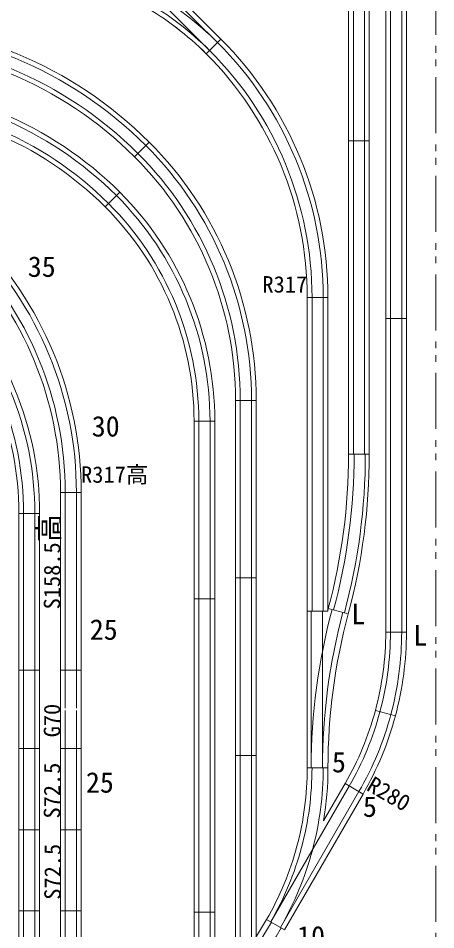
# Model space of a CAD drawing. Units: millimetres, scale not verified. Extents: x -9453 to 4173, y -8805 to 4050.
# Drawn here: x 693 to 1065, y 368 to 1182 of the extents above; entities that cross this region are included whole.
import ezdxf
from ezdxf.enums import TextEntityAlignment as Align

# ---------------------------------------------------------------- set-up
doc = ezdxf.new("R2010")
doc.units = ezdxf.units.MM
doc.header["$LTSCALE"] = 10
doc.linetypes.add('DOUBLE_CHAIN1', pattern=[8.8, 5, -1, 0.6, -0.6, 0.6, -1])
for name, color, linetype, lineweight in [('0-0_線路', 7, 'Continuous', 9), ('0-2', 7, 'Continuous', 9), ('0-4_ジオラマ', 7, 'Continuous', 9), ('0-8_教室', 3, 'DOUBLE_CHAIN1', 9)]:
    doc.layers.add(name, color=color, linetype=linetype, lineweight=lineweight)
doc.styles.add('ＭＳ ゴシック', font='')
doc.styles.get('ＭＳ ゴシック').set_extended_font_data('MS Gothic')

msp = doc.modelspace()

# ---------------------------------------------------------------- linework, layer by layer
at = {"layer": '0-0_線路'}
for p, q in [((987.6, 1072.33), (987.6, 1352.33)), ((1006.1, 1072.33), (1006.1, 1352.33)), ((873.68, 1162.98), (774.68, 1261.98)), ((1020.73, 913.53), (1020.73, 1193.53)), ((1039.23, 913.53), (1039.23, 1193.53)), ((860.6, 1149.9), (873.68, 1162.98)), ((873.68, 1162.98), (860.6, 1149.9)), ((873.68, 1162.98), (860.6, 1149.9)), ((873.68, 1162.98), (860.6, 1149.9)), ((796.59, 1057.99), (809.67, 1071.07)), ((796.59, 1057.99), (809.67, 1071.07)), ((796.59, 1057.99), (809.67, 1071.07)), ((987.6, 792.33), (987.6, 1072.33)), ((1006.1, 1072.33), (987.6, 1072.33)), ((1006.1, 1072.33), (987.6, 1072.33)), ((987.6, 1072.33), (1006.1, 1072.33)), ((987.6, 1072.33), (1006.1, 1072.33)), ((1006.1, 792.33), (1006.1, 1072.33)), ((770.43, 1013.19), (783.51, 1026.28)), ((770.43, 1013.19), (783.51, 1026.28)), ((770.43, 1013.19), (783.51, 1026.28)), ((950.73, 652.29), (950.73, 932.29)), ((969.23, 932.29), (950.73, 932.29)), ((969.23, 932.29), (950.73, 932.29)), ((950.73, 932.29), (969.23, 932.29)), ((950.73, 932.29), (969.23, 932.29)), ((969.23, 652.29), (969.23, 932.29)), ((1020.73, 633.53), (1020.73, 913.53)), ((1039.23, 913.53), (1020.73, 913.53)), ((1039.23, 913.53), (1020.73, 913.53)), ((1020.73, 913.53), (1039.23, 913.53)), ((1020.73, 913.53), (1039.23, 913.53)), ((1039.23, 633.53), (1039.23, 913.53)), ((886.73, 840.38), (905.23, 840.38)), ((886.73, 840.38), (886.73, 681.88)), ((905.23, 840.38), (886.73, 840.38)), ((905.23, 840.38), (905.23, 681.88)), ((849.73, 821.74), (868.23, 821.74)), ((849.73, 821.74), (849.73, 663.24)), ((868.23, 821.74), (849.73, 821.74)), ((868.23, 821.74), (868.23, 663.24)), ((987.6, 792.33), (1006.1, 792.33)), ((987.6, 792.33), (1006.1, 792.33)), ((987.6, 792.33), (1006.1, 792.33)), ((730.46, 599.54), (730.46, 758.04)), ((730.46, 758.04), (748.96, 758.04)), ((730.46, 758.04), (748.96, 758.04)), ((730.54, 758.17), (749.04, 758.17)), ((693.46, 739.54), (711.96, 739.54)), ((693.46, 599.54), (693.46, 739.54)), ((693.46, 739.54), (711.96, 739.54)), ((693.46, 739.54), (711.96, 739.54)), ((711.96, 739.54), (693.46, 739.54)), ((693.46, 739.54), (711.96, 739.54)), ((693.46, 739.54), (711.96, 739.54)), ((711.96, 599.54), (711.96, 739.54)), ((886.73, 681.88), (905.23, 681.88)), ((886.73, 681.88), (886.73, 523.38)), ((905.23, 681.88), (886.73, 681.88)), ((905.23, 681.88), (905.23, 523.38)), ((849.73, 663.24), (868.23, 663.24)), ((849.73, 663.24), (849.73, 383.24)), ((868.23, 663.24), (849.73, 663.24)), ((868.23, 663.24), (849.73, 663.24)), ((868.23, 663.24), (868.23, 383.24)), ((950.73, 652.29), (950.73, 512.29)), ((950.73, 652.29), (969.23, 652.29)), ((950.73, 652.29), (969.23, 652.29)), ((987.35, 649.92), (969.48, 654.71)), ((987.35, 649.92), (969.48, 654.71)), ((1020.73, 633.53), (1039.23, 633.53)), ((1020.73, 633.53), (1039.23, 633.53)), ((693.46, 599.54), (711.96, 599.54)), ((730.46, 599.54), (748.96, 599.54)), ((1029.38, 558.67), (1011.51, 563.46)), ((1011.51, 563.46), (1029.38, 558.67)), ((693.46, 529.54), (711.96, 529.54)), ((730.46, 529.54), (748.96, 529.54)), ((886.73, 523.38), (905.23, 523.38)), ((886.73, 523.38), (886.73, 243.38)), ((905.23, 523.38), (886.73, 523.38)), ((905.23, 523.38), (886.73, 523.38)), ((905.23, 523.38), (905.23, 243.38)), ((965.35, 465.06), (984.46, 498.16)), ((1000.48, 488.91), (984.46, 498.16)), ((1000.48, 488.91), (984.46, 498.16)), ((984.46, 498.16), (1000.48, 488.91)), ((984.46, 498.16), (1000.48, 488.91)), ((930.48, 367.67), (1000.48, 488.91)), ((693.46, 384.54), (693.46, 285.54)), ((711.96, 384.54), (693.46, 384.54)), ((707.21, 384.54), (698.21, 384.54)), ((711.96, 384.54), (711.96, 285.54)), ((730.46, 384.54), (730.46, 285.54)), ((748.96, 384.54), (730.46, 384.54)), ((744.21, 384.54), (735.21, 384.54)), ((748.96, 384.54), (748.96, 285.54)), ((849.73, 383.24), (868.23, 383.24)), ((849.73, 383.24), (849.73, 103.24)), ((868.23, 383.24), (849.73, 383.24)), ((868.23, 383.24), (849.73, 383.24)), ((914.46, 376.92), (930.48, 367.67)), ((930.48, 367.67), (914.46, 376.92)), ((930.48, 367.67), (914.46, 376.92)), ((930.48, 367.67), (914.46, 376.92)), ((914.46, 376.92), (930.48, 367.67)), ((930.48, 367.67), (914.46, 376.92))]:
    msp.add_line(p, q, dxfattribs=at)
at = {"layer": '0-0_線路', "color": 2}
for p, q in [((991.85, 1352.33), (991.85, 1072.33)), ((1001.85, 1352.33), (1001.85, 1072.33)), ((870.67, 1159.98), (771.68, 1258.97)), ((863.6, 1152.91), (764.61, 1251.9)), ((1024.98, 1193.53), (1024.98, 913.53)), ((1034.98, 1193.53), (1034.98, 913.53)), ((991.85, 1072.33), (991.85, 792.33)), ((1001.85, 1072.33), (1001.85, 792.33)), ((954.98, 932.29), (954.98, 652.29)), ((964.98, 932.29), (964.98, 652.29)), ((1024.98, 913.53), (1024.98, 633.53)), ((1034.98, 913.53), (1034.98, 633.53)), ((890.98, 840.38), (890.98, 681.88)), ((900.98, 840.38), (900.98, 681.88)), ((853.98, 821.74), (853.98, 663.24)), ((863.98, 821.74), (863.98, 663.24)), ((734.71, 599.54), (734.71, 758.04)), ((744.71, 599.54), (744.71, 758.04)), ((697.71, 599.54), (697.71, 739.54)), ((707.71, 599.54), (707.71, 739.54)), ((890.98, 681.88), (890.98, 523.38)), ((900.98, 681.88), (900.98, 523.38)), ((853.98, 383.24), (853.98, 663.24)), ((863.98, 383.24), (863.98, 663.24)), ((954.3, 512.29), (954.3, 652.29)), ((964.3, 512.29), (964.3, 652.29)), ((697.71, 457.04), (697.71, 529.54)), ((707.71, 457.04), (707.71, 529.54)), ((734.71, 457.04), (734.71, 529.54)), ((744.71, 457.04), (744.71, 529.54)), ((890.98, 243.38), (890.98, 523.38)), ((900.98, 243.38), (900.98, 523.38)), ((918.14, 374.79), (988.14, 496.03)), ((926.8, 369.79), (996.8, 491.03)), ((697.71, 384.54), (697.71, 457.04)), ((707.71, 384.54), (707.71, 457.04)), ((734.71, 384.54), (734.71, 457.04)), ((744.71, 384.54), (744.71, 457.04)), ((697.71, 384.54), (697.71, 285.54)), ((707.71, 384.54), (707.71, 285.54)), ((734.71, 384.54), (734.71, 285.54)), ((744.71, 384.54), (744.71, 285.54)), ((853.98, 103.24), (853.98, 383.24)), ((863.98, 103.24), (863.98, 383.24))]:
    msp.add_line(p, q, dxfattribs=at)
at = {"layer": '0-0_線路'}
for points in [[(860.6, 1149.9), (873.68, 1162.98), (860.6, 1149.9)], [(748.96, 599.54), (748.96, 758.04), (730.46, 758.04)], [(969.48, 654.71), (969.23, 652.29), (950.73, 652.29)], [(950.73, 512.29), (950.73, 652.29), (950.73, 512.29)], [(950.73, 512.29), (950.73, 652.29), (964.3, 652.29)], [(950.73, 652.29), (950.73, 512.29), (969.23, 512.29)], [(693.46, 457.04), (693.46, 529.54), (711.96, 529.54)], [(693.46, 457.04), (711.96, 457.04), (711.96, 529.54)], [(730.46, 457.04), (730.46, 529.54), (748.96, 529.54)], [(730.46, 457.04), (748.96, 457.04), (748.96, 529.54)], [(693.46, 384.54), (693.46, 457.04), (711.96, 457.04)], [(693.46, 384.54), (711.96, 384.54), (711.96, 457.04)], [(730.46, 384.54), (730.46, 457.04), (748.96, 457.04)], [(730.46, 384.54), (748.96, 384.54), (748.96, 457.04)], [(849.73, 383.24), (868.23, 383.24), (868.23, 103.24)], [(914.46, 376.92), (930.48, 367.67), (914.46, 376.92)]]:
    msp.add_lwpolyline(points, dxfattribs=at)
at = {"layer": '0-0_線路', "color": 2}
for centre, radius, start, end in [((669.15, 958.45), 285, 45, 60.00006), ((669.15, 958.45), 275, 45, 60.00005), ((552.82, 814.21), 359, 45, 90), ((552.82, 814.21), 349, 45, 90), ((642.98, 932.29), 322, 0, 44.99998), ((642.98, 932.29), 312, 0, 45.00002), ((552.82, 795.58), 322, 45.00002, 90), ((552.82, 795.58), 312, 44.99998, 90), ((578.98, 840.38), 322, 0.00002, 45), ((578.98, 840.38), 312, 359.99998, 45), ((578.98, 821.74), 285, 0.00005, 45), ((578.98, 821.74), 275, 0, 45), ((422.79, 758.17), 322, 0.00002, 45), ((422.79, 758.17), 312, 359.99998, 45), ((422.71, 739.54), 285, 0.00005, 45), ((422.71, 739.54), 275, 0, 45), ((455.85, 792.33), 536.69, 345, 0), ((455.85, 792.33), 546.69, 345, 0), ((1500.98, 512.29), 546.69, 165, 180), ((1500.98, 512.29), 536.69, 165, 180), ((749.98, 633.53), 275, 345, 359.99998), ((749.98, 633.53), 285, 345, 359.99998), ((749.98, 633.53), 275, 330, 344.99998), ((749.98, 633.53), 285, 330, 344.99998), ((679.98, 512.29), 275, 345, 0.00005), ((679.98, 512.29), 285, 345.00002, 0.00008), ((679.98, 512.29), 275, 330, 345.00005), ((679.98, 512.29), 285, 330, 345.00006), ((453.95, 642.79), 536.69, 315, 330), ((453.95, 642.79), 546.69, 315, 330)]:
    msp.add_arc(centre, radius, start, end, dxfattribs=at)
at = {"layer": '0-0_線路'}
for centre, radius, start, end in [((669.16, 958.48), 270.72, 44.99921, 60.00089), ((669.15, 958.45), 270.75, 45, 60.00003), ((552.82, 814.21), 363.25, 45, 90), ((552.82, 814.21), 344.75, 45, 90), ((642.98, 932.29), 326.25, 0, 45), ((642.98, 932.29), 307.75, 0, 45), ((552.82, 795.58), 326.25, 45, 90), ((552.82, 795.58), 307.75, 45, 90), ((578.98, 840.38), 326.25, 0, 45), ((578.98, 840.38), 307.75, 0, 45), ((578.98, 821.74), 289.25, 0.00005, 45), ((578.98, 821.74), 270.75, 359.99998, 45), ((422.79, 758.17), 326.25, 0, 45), ((422.79, 758.17), 307.75, 0, 45), ((422.71, 739.54), 289.25, 0.00005, 45), ((422.71, 739.54), 270.75, 359.99998, 45), ((455.85, 792.33), 531.75, 345, 359.99998), ((455.85, 792.33), 550.25, 345, 0.00005), ((1500.98, 512.29), 531.75, 165.00002, 180), ((749.98, 633.53), 270.75, 345, 359.99998), ((749.98, 633.53), 289.25, 345, 359.99998), ((749.98, 633.53), 270.75, 330, 344.99998), ((749.98, 633.53), 289.25, 330, 344.99998), ((679.98, 512.29), 270.75, 345.00002, 0.00005), ((680.01, 512.29), 270.72, 344.99919, 0.00087), ((679.98, 512.29), 289.25, 350.60304, 0.00002), ((680.01, 512.28), 270.72, 329.99921, 345.00089), ((679.98, 512.29), 270.75, 330, 345.00003), ((453.95, 642.79), 531.75, 315.00002, 330)]:
    msp.add_arc(centre, radius, start, end, dxfattribs=at)
at = {"layer": '0-2'}
for p, q in [((693.46, 599.54), (693.46, 529.54)), ((711.96, 599.54), (693.46, 599.54)), ((711.96, 599.54), (693.46, 599.54)), ((711.96, 599.54), (711.96, 529.54)), ((748.96, 599.54), (730.46, 599.54)), ((748.96, 599.54), (730.46, 599.54)), ((711.96, 529.54), (693.46, 529.54)), ((707.21, 529.54), (693.46, 529.54)), ((748.96, 529.54), (730.46, 529.54)), ((744.21, 529.54), (730.46, 529.54))]:
    msp.add_line(p, q, dxfattribs=at)
at = {"layer": '0-2', "color": 2}
for p, q in [((697.71, 599.54), (697.71, 529.54)), ((707.71, 599.54), (707.71, 529.54))]:
    msp.add_line(p, q, dxfattribs=at)
at = {"layer": '0-4_ジオラマ'}
for p, q in [((730.46, 529.54), (730.46, 599.54)), ((730.46, 599.54), (748.96, 599.54)), ((735.21, 599.54), (748.96, 599.54)), ((748.96, 529.54), (748.96, 599.54)), ((730.46, 529.54), (748.96, 529.54)), ((730.46, 529.54), (748.96, 529.54))]:
    msp.add_line(p, q, dxfattribs=at)
at = {"layer": '0-4_ジオラマ', "color": 2}
for p, q in [((734.71, 565.54), (734.71, 599.54)), ((744.71, 565.54), (744.71, 599.54)), ((734.71, 529.54), (734.71, 563.54)), ((744.71, 529.54), (744.71, 563.54))]:
    msp.add_line(p, q, dxfattribs=at)
at = {"layer": '0-8_教室'}
msp.add_lwpolyline([(475.37, 1568.9), (1065.37, 1568.9), (1065.37, -221.1)], dxfattribs=at)

# ---------------------------------------------------------------- texts
at = {"layer": '0-2', "style": 'ＭＳ ゴシック'}
for p in [(910.73, 932.29), (748.96, 762.45)]:
    msp.add_text('R317', height=14.66, dxfattribs=at).set_placement(p, align=Align.BOTTOM_LEFT)
for s, rotation, p in [('     S158.5', 90, (734.71, 603.95)), (' S72.5', 90, (734.71, 457.04)), ('R280', 330, (1000.48, 488.91)), (' S72.5', 90, (735.21, 384.54))]:
    msp.add_text(s, height=14.66, rotation=rotation, dxfattribs=at).set_placement(p, align=Align.BOTTOM_LEFT)
at = {"layer": '0-4_ジオラマ', "style": 'ＭＳ ゴシック'}
for s, p in [('35', (701.39, 945.2)), ('30', (758.43, 802.61)), ('L', (990.03, 634.96)), ('25', (756.7, 621.13)), ('L', (1045.34, 615.94)), ('5', (972.75, 502.73)), ('25', (753.24, 484.59)), ('5', (1000.4, 462.98)), ('10', (941.64, 347.18))]:
    msp.add_text(s, height=18.33, dxfattribs=at).set_placement(p, align=Align.BOTTOM_LEFT)
msp.add_text(' G70', height=14.66, rotation=90, dxfattribs=at).set_placement((734.71, 529.54), align=Align.BOTTOM_LEFT)
at = {"layer": '0-8_教室', "color": 7, "style": 'ＭＳ ゴシック'}
msp.add_text('高', height=14.66, dxfattribs=at).set_placement((788.96, 762.45), align=Align.BOTTOM_LEFT)
msp.add_text('高', height=18.33, rotation=90, dxfattribs=at).set_placement((734.71, 713.95), align=Align.BOTTOM_LEFT)

doc.saveas('drawing.dxf')
